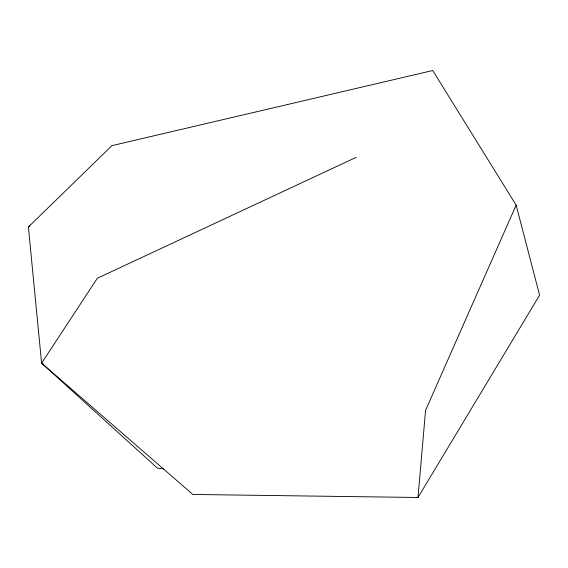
<?xml version="1.0" encoding="UTF-8"?>
<svg xmlns="http://www.w3.org/2000/svg" width="568" height="568" viewBox="0 0 568 568"><rect width="100%" height="100%" fill="white"/><g stroke="black" fill="none" stroke-linecap="round" stroke-linejoin="round"><path stroke-width="0.85" d="M516.149 205.14L425.567 410.337L417.998 497.49L192.836 494.458L41.599 363.158L28.4 226.994L111.931 145.649L432.731 70.51L516.149 205.14L539.6 295.175L417.998 497.49L416.237 497.291M163.577 468.813L157.414 468.124L41.599 363.158L97.341 278.249L356.171 157.357M28.4 226.994L29.905 226.071M41.599 363.158L43.267 363.754"/></g></svg>
